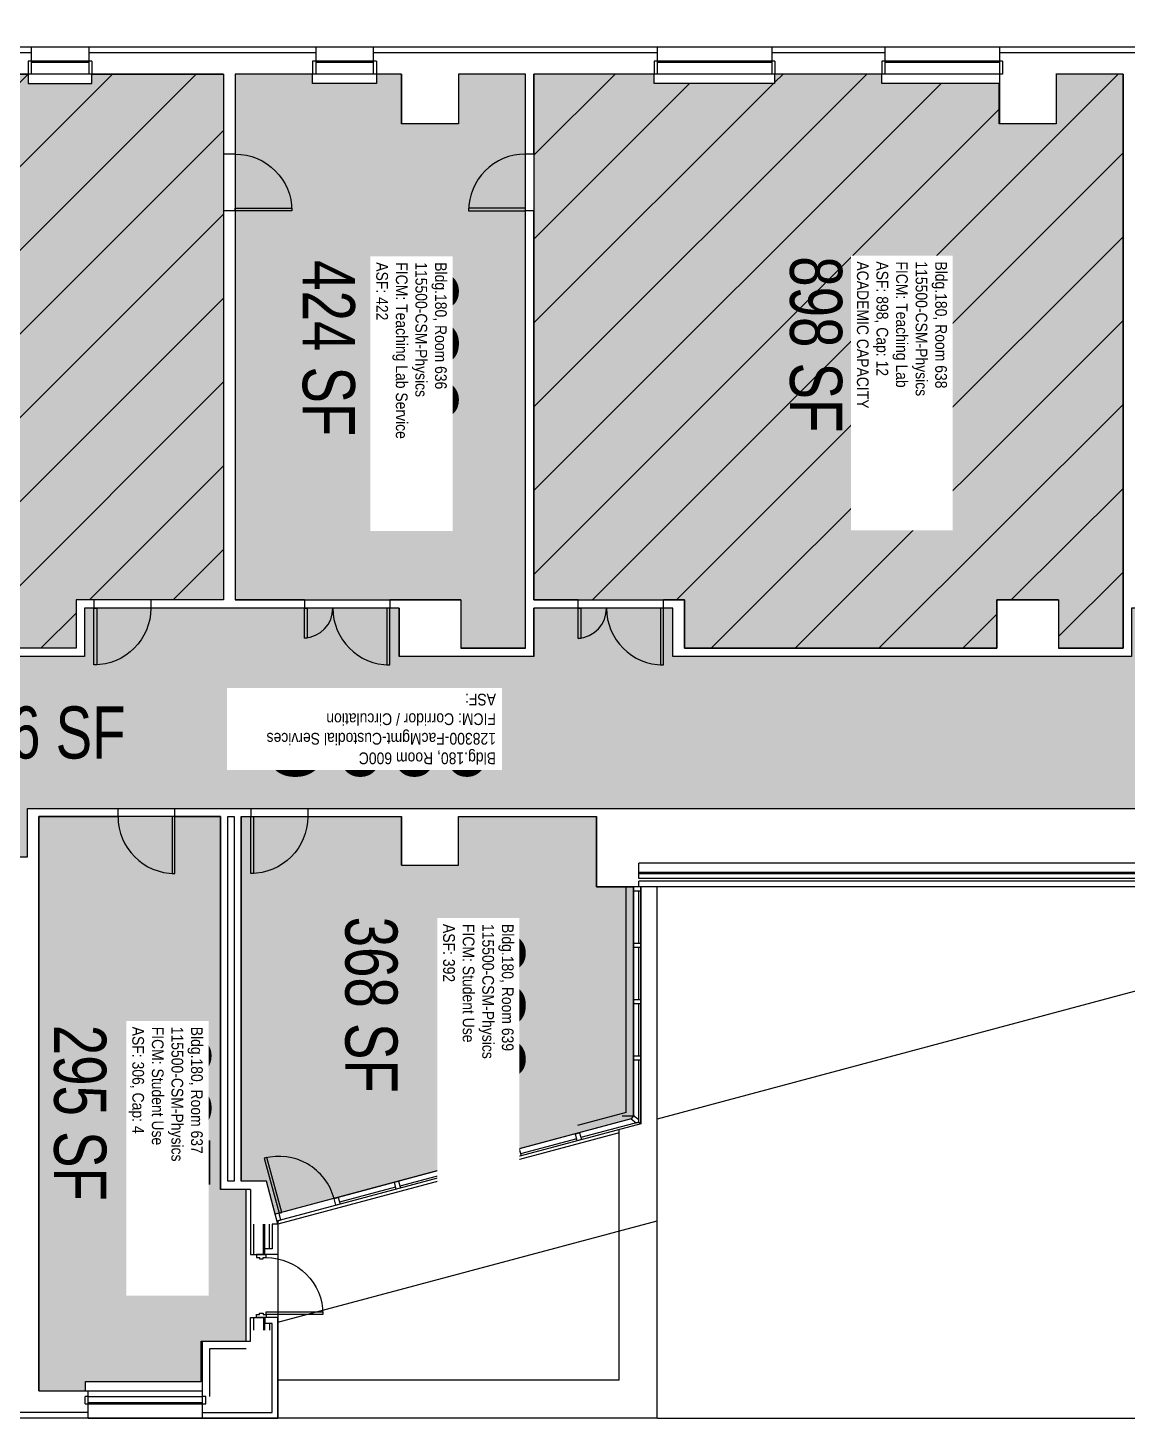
# Model space of a CAD drawing. Header units: inches. Extents: x 69212140 to 69217823, y 27675428 to 27678928.
# Drawn here: x 69216465 to 69217160, y 27677829 to 27678709 of the extents above; entities that cross this region are included whole.
import ezdxf
from ezdxf.enums import TextEntityAlignment as Align

# ---------------------------------------------------------------- set-up
doc = ezdxf.new("R2010")
doc.units = ezdxf.units.IN
doc.header["$LTSCALE"] = 0.25
doc.header["$MEASUREMENT"] = 0
doc.layers.get('0').update_dxf_attribs({"linetype": 'CONTINUOUS'})
for name, color, linetype in [('A-DOOR', 2, 'CONTINUOUS'), ('A-FLOR', 3, 'CONTINUOUS'), ('A-GLAZ', 1, 'CONTINUOUS'), ('A-IDEN-RNUM', 7, 'CONTINUOUS'), ('A-IDEN-SNUM', 4, 'CONTINUOUS'), ('A-IDEN-VNUM', 4, 'CONTINUOUS'), ('A-ROOF', 2, 'CONTINUOUS'), ('A-WALL', 5, 'CONTINUOUS'), ('AREA-ASSIGN', 7, 'CONTINUOUS'), ('AREA-GROSS', 1, 'CONTINUOUS'), ('AREA-TEXT', 3, 'CONTINUOUS'), ('Rooms-Capacity', 4, 'CONTINUOUS'), ('Rooms-Category-Color', 7, 'CONTINUOUS'), ('Rooms-College-Color', 7, 'CONTINUOUS'), ('Rooms-Department-Color', 7, 'CONTINUOUS'), ('Rooms-Division-Color', 7, 'CONTINUOUS'), ('Rooms-Information', 7, 'CONTINUOUS')]:
    doc.layers.add(name, color=color, linetype=linetype)
doc.styles.add('CP_AREA', font='arial.ttf', dxfattribs={"height": 15})
doc.styles.add('CP_ROOMSNUMBER', font='arial.ttf', dxfattribs={"height": 1})
doc.styles.add('CP_ROOMVNUMBER', font='arial.ttf', dxfattribs={"width": 0.85, "height": 0.075})
pattern_1 = [(45, (0, 0), (-26.516504294, 26.516504294), [])]

# ---------------------------------------------------------------- blocks, each defined once
blk = doc.blocks.new('Z08D36')
at = {"linetype": 'Continuous', "lineweight": -3}
blk.add_lwpolyline([(-18, 0), (-16.25, 0), (-16.25, 36), (-18, 36)], close=True, dxfattribs=at)
blk.add_arc((-18, 0), 36, 0, 90)

msp = doc.modelspace()

# ---------------------------------------------------------------- hatches: boundary and pattern name
at = {"layer": 'Rooms-Capacity'}
h = msp.add_hatch(dxfattribs=at)
h.set_pattern_fill('ANSI31', color=256, scale=300, style=0)
h.set_pattern_definition(pattern_1)
h.paths.add_polyline_path([(69216217.69, 27678679.63), (69216248.69, 27678679.63), (69216250.93, 27678679.63), (69216287.31, 27678679.63), (69216289.69, 27678679.63), (69216323.18, 27678679.63), (69216323.18, 27678648.13), (69216359.18, 27678648.13), (69216359.19, 27678679.63), (69216392.69, 27678679.63), (69216394.93, 27678679.63), (69216431.31, 27678679.63), (69216433.69, 27678679.63), (69216464.93, 27678679.63), (69216464.93, 27678673.64), (69216505.31, 27678673.64), (69216505.31, 27678679.63), (69216588.56, 27678679.63), (69216588.56, 27678346.99), (69216495.31, 27678346.98), (69216495.31, 27678316.26), (69216360.68, 27678316.26), (69216360.68, 27678347), (69216321.68, 27678347), (69216321.68, 27678316.26), (69216187.06, 27678316.26), (69216187.06, 27678347.03), (69216091.81, 27678347.03), (69216091.81, 27678679.63), (69216140.69, 27678679.63), (69216142.93, 27678679.63), (69216215.31, 27678679.63)])
h = msp.add_hatch(dxfattribs=at)
h.set_pattern_fill('ANSI31', color=256, scale=300, style=0)
h.set_pattern_definition(pattern_1)
h.paths.add_polyline_path([(69217004.93, 27678679.63), (69216937.18, 27678679.63), (69216937.18, 27678673.63), (69216860.93, 27678673.63), (69216860.93, 27678679.63), (69216784.81, 27678679.63), (69216784.81, 27678347.02), (69216880.06, 27678347.03), (69216880.06, 27678316.26), (69217077.68, 27678316.26), (69217077.68, 27678347.03), (69217116.68, 27678347.03), (69217116.68, 27678316.26), (69217157.56, 27678316.26), (69217157.56, 27678679.63), (69217115.19, 27678679.63), (69217115.18, 27678648.13), (69217079.19, 27678648.13), (69217079.19, 27678673.63), (69217004.93, 27678673.64)])
at = {"layer": 'Rooms-Category-Color', "true_color": 0xe3f498}
for points in [[(69216217.69, 27678679.63), (69216248.69, 27678679.63), (69216250.93, 27678679.63), (69216287.31, 27678679.63), (69216289.69, 27678679.63), (69216323.18, 27678679.63), (69216323.18, 27678648.13), (69216359.18, 27678648.13), (69216359.19, 27678679.63), (69216392.69, 27678679.63), (69216394.93, 27678679.63), (69216431.31, 27678679.63), (69216433.69, 27678679.63), (69216464.93, 27678679.63), (69216464.93, 27678673.64), (69216505.31, 27678673.64), (69216505.31, 27678679.63), (69216588.56, 27678679.63), (69216588.56, 27678346.99), (69216495.31, 27678346.98), (69216495.31, 27678316.26), (69216360.68, 27678316.26), (69216360.68, 27678347), (69216321.68, 27678347), (69216321.68, 27678316.26), (69216187.06, 27678316.26), (69216187.06, 27678347.03), (69216091.81, 27678347.03), (69216091.81, 27678679.63), (69216140.69, 27678679.63), (69216142.93, 27678679.63), (69216215.31, 27678679.63)], [(69216644.93, 27678679.63), (69216595.81, 27678679.63), (69216595.81, 27678347), (69216738.68, 27678347), (69216738.68, 27678316.26), (69216779.56, 27678316.26), (69216779.56, 27678679.63), (69216737.19, 27678679.63), (69216737.19, 27678648.13), (69216701.19, 27678648.13), (69216701.12, 27678679.63), (69216685.31, 27678679.63), (69216685.31, 27678673.63), (69216644.93, 27678673.63), (69216644.93, 27678679.63)], [(69217004.93, 27678679.63), (69216937.18, 27678679.63), (69216937.18, 27678673.63), (69216860.93, 27678673.63), (69216860.93, 27678679.63), (69216784.81, 27678679.63), (69216784.81, 27678347.02), (69216880.06, 27678347.03), (69216880.06, 27678316.26), (69217077.68, 27678316.26), (69217077.68, 27678347.03), (69217116.68, 27678347.03), (69217116.68, 27678316.26), (69217157.56, 27678316.26), (69217157.56, 27678679.63), (69217115.19, 27678679.63), (69217115.18, 27678648.13), (69217079.19, 27678648.13), (69217079.19, 27678673.63), (69217004.93, 27678673.64)]]:
    msp.add_hatch(color=61, dxfattribs=at).paths.add_polyline_path(points)
at = {"layer": 'Rooms-Category-Color', "true_color": 0xadadad}
msp.add_hatch(color=253, dxfattribs=at).paths.add_polyline_path([(69217597.56, 27678311.01), (69217377.5, 27678311.01), (69217377.5, 27678341.76), (69217162.81, 27678341.76), (69217162.81, 27678311.01), (69216872.81, 27678311.01), (69216872.81, 27678341.76), (69216784.81, 27678341.76), (69216784.81, 27678311.01), (69216699.68, 27678311.01), (69216699.68, 27678341.76), (69216500.56, 27678341.76), (69216500.56, 27678311.01), (69216179.81, 27678311.01), (69216179.81, 27678341.76), (69216091.81, 27678341.76), (69216091.81, 27678311.01), (69215945.18, 27678311.01), (69215945.18, 27678341.76), (69215857.18, 27678341.76), (69215857.18, 27678311.01), (69215565.18, 27678311.01), (69215565.18, 27678341.76), (69215461.81, 27678341.76), (69215461.81, 27678314.51), (69215455.31, 27678314.51), (69215455.31, 27678316.14), (69215406.02, 27678316.14), (69215406.02, 27678311.01), (69215315.18, 27678311.01), (69215315.18, 27678215.01), (69215351.18, 27678215.01), (69215351.18, 27678197.01), (69215400.77, 27678197.01), (69215400.77, 27678215.01), (69215406.02, 27678215.01), (69215406.02, 27678209.89), (69215455.31, 27678209.89), (69215455.31, 27678211.51), (69215462.37, 27678211.51), (69215462.37, 27678215.01), (69215605.18, 27678215.01), (69215605.18, 27678184.26), (69215818.81, 27678184.26), (69215818.81, 27678215.01), (69216361.18, 27678215.01), (69216361.18, 27678184.26), (69216464.56, 27678184.26), (69216464.56, 27678215.01), (69217597.56, 27678215.01)])
at = {"layer": 'Rooms-Category-Color', "true_color": 0xfbafa2}
for points in [[(69216590.56, 27677877.88), (69216602.93, 27677877.88), (69216602.93, 27677973.82), (69216586.56, 27677973.82), (69216586.56, 27678209.76), (69216471.81, 27678209.76), (69216471.81, 27677846.38), (69216501.18, 27677846.38), (69216501.18, 27677852.38), (69216574.43, 27677852.38), (69216574.43, 27677877.88)], [(69216599.81, 27678209.76), (69216701.18, 27678209.76), (69216701.18, 27678179.01), (69216737.18, 27678179.01), (69216737.18, 27678209.76), (69216824.43, 27678209.76), (69216824.43, 27678165.26), (69216847.93, 27678165.26), (69216847.93, 27678020.51), (69216846.41, 27678018.53), (69216621.25, 27677958.2), (69216615.66, 27677979.07), (69216599.81, 27677979.07)]]:
    msp.add_hatch(color=21, dxfattribs=at).paths.add_polyline_path(points)
at = {"layer": 'Rooms-College-Color', "true_color": 0xffe090}
for points in [[(69216217.69, 27678679.63), (69216248.69, 27678679.63), (69216250.93, 27678679.63), (69216287.31, 27678679.63), (69216289.69, 27678679.63), (69216323.18, 27678679.63), (69216323.18, 27678648.13), (69216359.18, 27678648.13), (69216359.19, 27678679.63), (69216392.69, 27678679.63), (69216394.93, 27678679.63), (69216431.31, 27678679.63), (69216433.69, 27678679.63), (69216464.93, 27678679.63), (69216464.93, 27678673.64), (69216505.31, 27678673.64), (69216505.31, 27678679.63), (69216588.56, 27678679.63), (69216588.56, 27678346.99), (69216495.31, 27678346.98), (69216495.31, 27678316.26), (69216360.68, 27678316.26), (69216360.68, 27678347), (69216321.68, 27678347), (69216321.68, 27678316.26), (69216187.06, 27678316.26), (69216187.06, 27678347.03), (69216091.81, 27678347.03), (69216091.81, 27678679.63), (69216140.69, 27678679.63), (69216142.93, 27678679.63), (69216215.31, 27678679.63)], [(69216644.93, 27678679.63), (69216595.81, 27678679.63), (69216595.81, 27678347), (69216738.68, 27678347), (69216738.68, 27678316.26), (69216779.56, 27678316.26), (69216779.56, 27678679.63), (69216737.19, 27678679.63), (69216737.19, 27678648.13), (69216701.19, 27678648.13), (69216701.12, 27678679.63), (69216685.31, 27678679.63), (69216685.31, 27678673.63), (69216644.93, 27678673.63), (69216644.93, 27678679.63)], [(69217004.93, 27678679.63), (69216937.18, 27678679.63), (69216937.18, 27678673.63), (69216860.93, 27678673.63), (69216860.93, 27678679.63), (69216784.81, 27678679.63), (69216784.81, 27678347.02), (69216880.06, 27678347.03), (69216880.06, 27678316.26), (69217077.68, 27678316.26), (69217077.68, 27678347.03), (69217116.68, 27678347.03), (69217116.68, 27678316.26), (69217157.56, 27678316.26), (69217157.56, 27678679.63), (69217115.19, 27678679.63), (69217115.18, 27678648.13), (69217079.19, 27678648.13), (69217079.19, 27678673.63), (69217004.93, 27678673.64)], [(69216590.56, 27677877.88), (69216602.93, 27677877.88), (69216602.93, 27677973.82), (69216586.56, 27677973.82), (69216586.56, 27678209.76), (69216471.81, 27678209.76), (69216471.81, 27677846.38), (69216501.18, 27677846.38), (69216501.18, 27677852.38), (69216574.43, 27677852.38), (69216574.43, 27677877.88)], [(69216599.81, 27678209.76), (69216701.18, 27678209.76), (69216701.18, 27678179.01), (69216737.18, 27678179.01), (69216737.18, 27678209.76), (69216824.43, 27678209.76), (69216824.43, 27678165.26), (69216847.93, 27678165.26), (69216847.93, 27678020.51), (69216846.41, 27678018.53), (69216621.25, 27677958.2), (69216615.66, 27677979.07), (69216599.81, 27677979.07)]]:
    msp.add_hatch(color=41, dxfattribs=at).paths.add_polyline_path(points)
at = {"layer": 'Rooms-College-Color', "true_color": 0xadadad}
msp.add_hatch(color=253, dxfattribs=at).paths.add_polyline_path([(69217597.56, 27678311.01), (69217377.5, 27678311.01), (69217377.5, 27678341.76), (69217162.81, 27678341.76), (69217162.81, 27678311.01), (69216872.81, 27678311.01), (69216872.81, 27678341.76), (69216784.81, 27678341.76), (69216784.81, 27678311.01), (69216699.68, 27678311.01), (69216699.68, 27678341.76), (69216500.56, 27678341.76), (69216500.56, 27678311.01), (69216179.81, 27678311.01), (69216179.81, 27678341.76), (69216091.81, 27678341.76), (69216091.81, 27678311.01), (69215945.18, 27678311.01), (69215945.18, 27678341.76), (69215857.18, 27678341.76), (69215857.18, 27678311.01), (69215565.18, 27678311.01), (69215565.18, 27678341.76), (69215461.81, 27678341.76), (69215461.81, 27678314.51), (69215455.31, 27678314.51), (69215455.31, 27678316.14), (69215406.02, 27678316.14), (69215406.02, 27678311.01), (69215315.18, 27678311.01), (69215315.18, 27678215.01), (69215351.18, 27678215.01), (69215351.18, 27678197.01), (69215400.77, 27678197.01), (69215400.77, 27678215.01), (69215406.02, 27678215.01), (69215406.02, 27678209.89), (69215455.31, 27678209.89), (69215455.31, 27678211.51), (69215462.37, 27678211.51), (69215462.37, 27678215.01), (69215605.18, 27678215.01), (69215605.18, 27678184.26), (69215818.81, 27678184.26), (69215818.81, 27678215.01), (69216361.18, 27678215.01), (69216361.18, 27678184.26), (69216464.56, 27678184.26), (69216464.56, 27678215.01), (69217597.56, 27678215.01)])
at = {"layer": 'Rooms-Department-Color', "true_color": 0xffe090}
for points in [[(69216217.69, 27678679.63), (69216248.69, 27678679.63), (69216250.93, 27678679.63), (69216287.31, 27678679.63), (69216289.69, 27678679.63), (69216323.18, 27678679.63), (69216323.18, 27678648.13), (69216359.18, 27678648.13), (69216359.19, 27678679.63), (69216392.69, 27678679.63), (69216394.93, 27678679.63), (69216431.31, 27678679.63), (69216433.69, 27678679.63), (69216464.93, 27678679.63), (69216464.93, 27678673.64), (69216505.31, 27678673.64), (69216505.31, 27678679.63), (69216588.56, 27678679.63), (69216588.56, 27678346.99), (69216495.31, 27678346.98), (69216495.31, 27678316.26), (69216360.68, 27678316.26), (69216360.68, 27678347), (69216321.68, 27678347), (69216321.68, 27678316.26), (69216187.06, 27678316.26), (69216187.06, 27678347.03), (69216091.81, 27678347.03), (69216091.81, 27678679.63), (69216140.69, 27678679.63), (69216142.93, 27678679.63), (69216215.31, 27678679.63)], [(69216644.93, 27678679.63), (69216595.81, 27678679.63), (69216595.81, 27678347), (69216738.68, 27678347), (69216738.68, 27678316.26), (69216779.56, 27678316.26), (69216779.56, 27678679.63), (69216737.19, 27678679.63), (69216737.19, 27678648.13), (69216701.19, 27678648.13), (69216701.12, 27678679.63), (69216685.31, 27678679.63), (69216685.31, 27678673.63), (69216644.93, 27678673.63), (69216644.93, 27678679.63)], [(69217004.93, 27678679.63), (69216937.18, 27678679.63), (69216937.18, 27678673.63), (69216860.93, 27678673.63), (69216860.93, 27678679.63), (69216784.81, 27678679.63), (69216784.81, 27678347.02), (69216880.06, 27678347.03), (69216880.06, 27678316.26), (69217077.68, 27678316.26), (69217077.68, 27678347.03), (69217116.68, 27678347.03), (69217116.68, 27678316.26), (69217157.56, 27678316.26), (69217157.56, 27678679.63), (69217115.19, 27678679.63), (69217115.18, 27678648.13), (69217079.19, 27678648.13), (69217079.19, 27678673.63), (69217004.93, 27678673.64)], [(69216590.56, 27677877.88), (69216602.93, 27677877.88), (69216602.93, 27677973.82), (69216586.56, 27677973.82), (69216586.56, 27678209.76), (69216471.81, 27678209.76), (69216471.81, 27677846.38), (69216501.18, 27677846.38), (69216501.18, 27677852.38), (69216574.43, 27677852.38), (69216574.43, 27677877.88)], [(69216599.81, 27678209.76), (69216701.18, 27678209.76), (69216701.18, 27678179.01), (69216737.18, 27678179.01), (69216737.18, 27678209.76), (69216824.43, 27678209.76), (69216824.43, 27678165.26), (69216847.93, 27678165.26), (69216847.93, 27678020.51), (69216846.41, 27678018.53), (69216621.25, 27677958.2), (69216615.66, 27677979.07), (69216599.81, 27677979.07)]]:
    msp.add_hatch(color=41, dxfattribs=at).paths.add_polyline_path(points)
at = {"layer": 'Rooms-Department-Color', "true_color": 0xacacac}
msp.add_hatch(color=253, dxfattribs=at).paths.add_polyline_path([(69217597.56, 27678311.01), (69217377.5, 27678311.01), (69217377.5, 27678341.76), (69217162.81, 27678341.76), (69217162.81, 27678311.01), (69216872.81, 27678311.01), (69216872.81, 27678341.76), (69216784.81, 27678341.76), (69216784.81, 27678311.01), (69216699.68, 27678311.01), (69216699.68, 27678341.76), (69216500.56, 27678341.76), (69216500.56, 27678311.01), (69216179.81, 27678311.01), (69216179.81, 27678341.76), (69216091.81, 27678341.76), (69216091.81, 27678311.01), (69215945.18, 27678311.01), (69215945.18, 27678341.76), (69215857.18, 27678341.76), (69215857.18, 27678311.01), (69215565.18, 27678311.01), (69215565.18, 27678341.76), (69215461.81, 27678341.76), (69215461.81, 27678314.51), (69215455.31, 27678314.51), (69215455.31, 27678316.14), (69215406.02, 27678316.14), (69215406.02, 27678311.01), (69215315.18, 27678311.01), (69215315.18, 27678215.01), (69215351.18, 27678215.01), (69215351.18, 27678197.01), (69215400.77, 27678197.01), (69215400.77, 27678215.01), (69215406.02, 27678215.01), (69215406.02, 27678209.89), (69215455.31, 27678209.89), (69215455.31, 27678211.51), (69215462.37, 27678211.51), (69215462.37, 27678215.01), (69215605.18, 27678215.01), (69215605.18, 27678184.26), (69215818.81, 27678184.26), (69215818.81, 27678215.01), (69216361.18, 27678215.01), (69216361.18, 27678184.26), (69216464.56, 27678184.26), (69216464.56, 27678215.01), (69217597.56, 27678215.01)])
at = {"layer": 'Rooms-Division-Color', "true_color": 0xffe090}
for points in [[(69216217.69, 27678679.63), (69216248.69, 27678679.63), (69216250.93, 27678679.63), (69216287.31, 27678679.63), (69216289.69, 27678679.63), (69216323.18, 27678679.63), (69216323.18, 27678648.13), (69216359.18, 27678648.13), (69216359.19, 27678679.63), (69216392.69, 27678679.63), (69216394.93, 27678679.63), (69216431.31, 27678679.63), (69216433.69, 27678679.63), (69216464.93, 27678679.63), (69216464.93, 27678673.64), (69216505.31, 27678673.64), (69216505.31, 27678679.63), (69216588.56, 27678679.63), (69216588.56, 27678346.99), (69216495.31, 27678346.98), (69216495.31, 27678316.26), (69216360.68, 27678316.26), (69216360.68, 27678347), (69216321.68, 27678347), (69216321.68, 27678316.26), (69216187.06, 27678316.26), (69216187.06, 27678347.03), (69216091.81, 27678347.03), (69216091.81, 27678679.63), (69216140.69, 27678679.63), (69216142.93, 27678679.63), (69216215.31, 27678679.63)], [(69216644.93, 27678679.63), (69216595.81, 27678679.63), (69216595.81, 27678347), (69216738.68, 27678347), (69216738.68, 27678316.26), (69216779.56, 27678316.26), (69216779.56, 27678679.63), (69216737.19, 27678679.63), (69216737.19, 27678648.13), (69216701.19, 27678648.13), (69216701.12, 27678679.63), (69216685.31, 27678679.63), (69216685.31, 27678673.63), (69216644.93, 27678673.63), (69216644.93, 27678679.63)], [(69217004.93, 27678679.63), (69216937.18, 27678679.63), (69216937.18, 27678673.63), (69216860.93, 27678673.63), (69216860.93, 27678679.63), (69216784.81, 27678679.63), (69216784.81, 27678347.02), (69216880.06, 27678347.03), (69216880.06, 27678316.26), (69217077.68, 27678316.26), (69217077.68, 27678347.03), (69217116.68, 27678347.03), (69217116.68, 27678316.26), (69217157.56, 27678316.26), (69217157.56, 27678679.63), (69217115.19, 27678679.63), (69217115.18, 27678648.13), (69217079.19, 27678648.13), (69217079.19, 27678673.63), (69217004.93, 27678673.64)], [(69216590.56, 27677877.88), (69216602.93, 27677877.88), (69216602.93, 27677973.82), (69216586.56, 27677973.82), (69216586.56, 27678209.76), (69216471.81, 27678209.76), (69216471.81, 27677846.38), (69216501.18, 27677846.38), (69216501.18, 27677852.38), (69216574.43, 27677852.38), (69216574.43, 27677877.88)], [(69216599.81, 27678209.76), (69216701.18, 27678209.76), (69216701.18, 27678179.01), (69216737.18, 27678179.01), (69216737.18, 27678209.76), (69216824.43, 27678209.76), (69216824.43, 27678165.26), (69216847.93, 27678165.26), (69216847.93, 27678020.51), (69216846.41, 27678018.53), (69216621.25, 27677958.2), (69216615.66, 27677979.07), (69216599.81, 27677979.07)]]:
    msp.add_hatch(color=41, dxfattribs=at).paths.add_polyline_path(points)
at = {"layer": 'Rooms-Division-Color', "true_color": 0xadadad}
msp.add_hatch(color=253, dxfattribs=at).paths.add_polyline_path([(69217597.56, 27678311.01), (69217377.5, 27678311.01), (69217377.5, 27678341.76), (69217162.81, 27678341.76), (69217162.81, 27678311.01), (69216872.81, 27678311.01), (69216872.81, 27678341.76), (69216784.81, 27678341.76), (69216784.81, 27678311.01), (69216699.68, 27678311.01), (69216699.68, 27678341.76), (69216500.56, 27678341.76), (69216500.56, 27678311.01), (69216179.81, 27678311.01), (69216179.81, 27678341.76), (69216091.81, 27678341.76), (69216091.81, 27678311.01), (69215945.18, 27678311.01), (69215945.18, 27678341.76), (69215857.18, 27678341.76), (69215857.18, 27678311.01), (69215565.18, 27678311.01), (69215565.18, 27678341.76), (69215461.81, 27678341.76), (69215461.81, 27678314.51), (69215455.31, 27678314.51), (69215455.31, 27678316.14), (69215406.02, 27678316.14), (69215406.02, 27678311.01), (69215315.18, 27678311.01), (69215315.18, 27678215.01), (69215351.18, 27678215.01), (69215351.18, 27678197.01), (69215400.77, 27678197.01), (69215400.77, 27678215.01), (69215406.02, 27678215.01), (69215406.02, 27678209.89), (69215455.31, 27678209.89), (69215455.31, 27678211.51), (69215462.37, 27678211.51), (69215462.37, 27678215.01), (69215605.18, 27678215.01), (69215605.18, 27678184.26), (69215818.81, 27678184.26), (69215818.81, 27678215.01), (69216361.18, 27678215.01), (69216361.18, 27678184.26), (69216464.56, 27678184.26), (69216464.56, 27678215.01), (69217597.56, 27678215.01)])

# ---------------------------------------------------------------- linework, layer by layer
at = {"layer": 'A-DOOR'}
for points in [[(69216639.68, 27678341.76), (69216641.43, 27678341.76), (69216641.43, 27678322.76), (69216639.68, 27678322.76)], [(69216812.81, 27678341.76), (69216814.56, 27678341.76), (69216814.56, 27678322.51), (69216812.81, 27678322.51)], [(69216609.5, 27677932.76), (69216609.5, 27677930.76), (69216611.25, 27677930.76), (69216611.25, 27677930.01), (69216613.68, 27677930.01), (69216613.68, 27677930.76), (69216615.43, 27677930.76), (69216615.43, 27677932.76)], [(69216609.5, 27677892.76), (69216609.5, 27677894.76), (69216611.25, 27677894.76), (69216611.25, 27677895.51), (69216613.68, 27677895.51), (69216613.68, 27677894.76), (69216615.43, 27677894.76), (69216615.43, 27677892.76)]]:
    msp.add_lwpolyline(points, close=True, dxfattribs=at)
for centre, radius, start, end in [((69216638.81, 27678341.62), 18.88, 272.66196, 0.43436), ((69216811.71, 27678341.58), 19.1, 273.31039, 0.53352)]:
    msp.add_arc(centre, radius, start, end, dxfattribs=at)
at = {"layer": 'A-FLOR'}
msp.add_lwpolyline([(69216622.93, 27677889.8), (69216862.93, 27677954.11), (69216862.93, 27678165.26)], dxfattribs=at)
at = {"layer": 'A-GLAZ'}
for p, q in [((69216466.93, 27678696.88), (69216503.31, 27678696.88)), ((69216646.93, 27678696.88), (69216683.31, 27678696.88)), ((69216862.93, 27678696.88), (69216935.31, 27678696.88)), ((69217006.93, 27678696.88), (69217079.31, 27678696.88)), ((69216503.31, 27678687.88), (69216466.93, 27678687.88)), ((69216466.93, 27678687.88), (69216466.93, 27678679.63)), ((69216503.31, 27678686.88), (69216466.93, 27678686.88)), ((69216503.31, 27678687.88), (69216503.31, 27678679.63)), ((69216683.31, 27678687.88), (69216646.93, 27678687.88)), ((69216646.93, 27678687.88), (69216646.93, 27678679.63)), ((69216683.31, 27678686.88), (69216646.93, 27678686.88)), ((69216683.31, 27678687.88), (69216683.31, 27678679.63)), ((69216935.31, 27678687.88), (69216862.93, 27678687.88)), ((69216862.93, 27678687.88), (69216862.93, 27678679.63)), ((69216935.31, 27678686.88), (69216862.93, 27678686.88)), ((69216935.31, 27678687.88), (69216935.31, 27678679.63)), ((69217079.31, 27678687.88), (69217006.93, 27678687.88)), ((69217006.93, 27678687.88), (69217006.93, 27678679.63)), ((69217079.31, 27678686.88), (69217006.93, 27678686.88)), ((69217079.31, 27678687.88), (69217079.31, 27678679.63)), ((69216505.31, 27678679.63), (69216464.93, 27678679.63)), ((69216685.31, 27678679.63), (69216644.93, 27678679.63)), ((69216937.31, 27678679.63), (69216860.93, 27678679.63)), ((69217079.31, 27678679.63), (69217004.93, 27678679.63)), ((69216851.31, 27678170.63), (69216851.31, 27678180.38)), ((69216843.18, 27678022.58), (69216843.18, 27678165.26)), ((69216847.93, 27678020.51), (69216847.93, 27678165.26)), ((69216852.43, 27678162.51), (69216847.93, 27678162.51)), ((69216851.18, 27678129.62), (69216851.18, 27678162.51)), ((69216852.43, 27678015.48), (69216852.43, 27678165.26)), ((69216851.18, 27678093.98), (69216851.18, 27678126.87)), ((69216851.18, 27678058.34), (69216851.18, 27678091.23)), ((69216851.18, 27678016.44), (69216851.18, 27678055.59)), ((69216846.41, 27678018.53), (69216661.1, 27677968.87)), ((69216843.18, 27678022.58), (69216812.52, 27678014.37)), ((69216838.81, 27678009.76), (69216622.93, 27677951.92)), ((69216852.43, 27678015.48), (69216662.26, 27677964.53)), ((69216851.18, 27678016.44), (69216814.59, 27678006.64)), ((69216851.18, 27678016.44), (69216852.43, 27678015.48)), ((69216811.94, 27678005.93), (69216776.43, 27677996.41)), ((69216773.77, 27677995.7), (69216738.27, 27677986.19)), ((69216735.61, 27677985.48), (69216700.1, 27677975.96)), ((69216697.44, 27677975.25), (69216661.94, 27677965.73)), ((69216623.67, 27677958.84), (69216621.25, 27677958.2)), ((69216624.83, 27677954.5), (69216623.67, 27677958.84)), ((69216624.83, 27677954.5), (69216622.42, 27677953.85)), ((69216622.93, 27677932.76), (69216622.93, 27677892.76)), ((69216502.93, 27677846.38), (69216575.31, 27677846.38)), ((69216502.93, 27677842.88), (69216575.31, 27677842.88)), ((69216502.93, 27677838.13), (69216502.93, 27677842.88)), ((69216575.31, 27677838.13), (69216575.31, 27677842.88)), ((69216502.93, 27677839.13), (69216575.31, 27677839.13)), ((69216502.93, 27677838.13), (69216575.31, 27677838.13)), ((69216502.93, 27677829.13), (69216575.31, 27677829.13))]:
    msp.add_line(p, q, dxfattribs=at)
for points in [[(69217603.81, 27678228.26), (69217603.81, 27678201.76), (69217807.87, 27678201.76), (69217807.87, 27678180.38), (69216851.31, 27678180.38)], [(69217609.81, 27678228.26), (69217609.81, 27678207.76), (69217813.87, 27678207.76), (69217813.87, 27678174.38), (69216851.31, 27678174.38)], [(69217677.93, 27678211.51), (69217817.62, 27678211.51), (69217817.62, 27678170.63), (69216851.31, 27678170.63)], [(69217677.93, 27678208.51), (69217814.62, 27678208.51), (69217814.62, 27678173.63), (69216851.31, 27678173.63)], [(69216607.81, 27677932.76), (69216607.81, 27677951.92)], [(69216613.81, 27677932.76), (69216613.81, 27677951.92)], [(69216614.56, 27677951.92), (69216614.56, 27677932.76)], [(69216617.56, 27677936.38), (69216617.56, 27677951.92)], [(69216607.81, 27677884.76), (69216607.81, 27677892.76)], [(69216613.81, 27677892.76), (69216613.81, 27677884.76)], [(69216614.56, 27677892.76), (69216614.56, 27677884.76)], [(69216617.56, 27677889.13), (69216617.56, 27677884.76)], [(69216579.93, 27677842.88), (69216579.93, 27677873.26), (69216602.93, 27677873.26)]]:
    msp.add_lwpolyline(points, dxfattribs=at)
for points in [[(69216595.18, 27678209.76), (69216595.18, 27677979.07), (69216591.18, 27677979.07), (69216591.18, 27678209.76)], [(69216847.93, 27678129.62), (69216852.43, 27678129.62), (69216852.43, 27678126.87), (69216847.93, 27678126.87)], [(69216847.93, 27678093.98), (69216852.43, 27678093.98), (69216852.43, 27678091.23), (69216847.93, 27678091.23)], [(69216847.93, 27678058.34), (69216852.43, 27678058.34), (69216852.43, 27678055.59), (69216847.93, 27678055.59)], [(69216847.93, 27678020.51), (69216846.41, 27678018.53), (69216849.66, 27678016.04), (69216851.18, 27678016.44), (69216851.18, 27678018.02)], [(69216813.75, 27678009.78), (69216814.92, 27678005.43), (69216812.26, 27678004.72), (69216811.1, 27678009.07)], [(69216775.59, 27677999.55), (69216776.75, 27677995.21), (69216774.1, 27677994.49), (69216772.93, 27677998.84)], [(69216737.42, 27677989.33), (69216738.59, 27677984.98), (69216735.93, 27677984.27), (69216734.77, 27677988.61)], [(69216699.26, 27677979.1), (69216700.42, 27677974.75), (69216697.77, 27677974.04), (69216696.6, 27677978.39)], [(69216661.1, 27677968.87), (69216662.26, 27677964.53), (69216659.6, 27677963.82), (69216658.44, 27677968.16)]]:
    msp.add_lwpolyline(points, close=True, dxfattribs=at)
at = {"layer": 'A-ROOF'}
for p, q in [((69216852.43, 27678162.51), (69216852.43, 27678165.26)), ((69216862.93, 27677829.13), (69216862.93, 27678165.26)), ((69217246.93, 27678121.19), (69216862.93, 27678018.3)), ((69216848.56, 27678020.15), (69216840.75, 27678020.15)), ((69216838.81, 27677853.26), (69216838.81, 27678011.83)), ((69216838.81, 27677853.26), (69216622.93, 27677853.26)), ((69216862.93, 27677829.13), (69216622.93, 27677829.13))]:
    msp.add_line(p, q, dxfattribs=at)
msp.add_lwpolyline([(69216863, 27677829.13), (69217247, 27677829.13), (69217247, 27678165.26)], dxfattribs=at)
at = {"layer": 'A-WALL'}
for p, q in [((69216440.31, 27678696.88), (69216466.93, 27678696.88)), ((69216466.93, 27678696.88), (69216466.93, 27678687.88)), ((69216503.31, 27678696.88), (69216503.31, 27678687.88)), ((69216503.31, 27678696.88), (69216646.93, 27678696.88)), ((69216646.93, 27678696.88), (69216646.93, 27678687.88)), ((69216683.31, 27678696.88), (69216683.31, 27678687.88)), ((69216683.31, 27678696.88), (69216862.93, 27678696.88)), ((69216862.93, 27678696.88), (69216862.93, 27678687.88)), ((69216935.31, 27678696.88), (69216935.31, 27678687.88)), ((69216935.31, 27678696.88), (69217006.93, 27678696.88)), ((69217006.93, 27678696.88), (69217006.93, 27678687.88)), ((69217079.31, 27678696.88), (69217079.31, 27678687.88)), ((69217079.31, 27678696.88), (69217186.93, 27678696.88)), ((69216440.31, 27678693.26), (69216466.93, 27678693.26)), ((69216466.93, 27678687.88), (69216464.93, 27678687.88)), ((69216464.93, 27678687.88), (69216464.93, 27678679.63)), ((69216503.31, 27678693.26), (69216646.93, 27678693.26)), ((69216505.31, 27678687.88), (69216503.31, 27678687.88)), ((69216505.31, 27678687.88), (69216505.31, 27678679.63)), ((69216646.93, 27678687.88), (69216644.93, 27678687.88)), ((69216644.93, 27678687.88), (69216644.93, 27678679.63)), ((69216683.31, 27678693.26), (69216862.93, 27678693.26)), ((69216685.31, 27678687.88), (69216683.31, 27678687.88)), ((69216685.31, 27678687.88), (69216685.31, 27678679.63)), ((69216862.93, 27678687.88), (69216860.93, 27678687.88)), ((69216860.93, 27678687.88), (69216860.93, 27678679.63)), ((69216935.31, 27678693.26), (69217006.93, 27678693.26)), ((69216937.31, 27678687.88), (69216935.31, 27678687.88)), ((69216937.31, 27678687.88), (69216937.31, 27678679.63)), ((69217006.93, 27678687.88), (69217004.93, 27678687.88)), ((69217004.93, 27678687.88), (69217004.93, 27678679.63)), ((69217079.31, 27678693.26), (69217186.93, 27678693.26)), ((69217081.31, 27678687.88), (69217079.31, 27678687.88)), ((69217081.31, 27678687.88), (69217081.31, 27678679.63)), ((69216464.93, 27678679.63), (69216431.31, 27678679.63)), ((69216588.56, 27678679.63), (69216505.31, 27678679.63)), ((69216588.56, 27678679.63), (69216588.56, 27678629.01)), ((69216595.81, 27678679.63), (69216595.81, 27678629.01)), ((69216644.93, 27678679.63), (69216595.81, 27678679.63)), ((69216701.12, 27678679.63), (69216685.31, 27678679.63)), ((69216701.18, 27678679.63), (69216701.18, 27678648.13)), ((69216779.56, 27678679.63), (69216737.12, 27678679.63)), ((69216737.18, 27678679.63), (69216737.18, 27678648.13)), ((69216779.56, 27678629.01), (69216779.56, 27678679.63)), ((69216860.93, 27678679.63), (69216784.81, 27678679.63)), ((69216784.81, 27678629.01), (69216784.81, 27678679.63)), ((69217004.93, 27678679.63), (69216937.31, 27678679.63)), ((69217081.31, 27678679.63), (69217079.31, 27678679.63)), ((69217079.37, 27678679.63), (69217079.37, 27678648.13)), ((69217157.56, 27678679.63), (69217115.12, 27678679.63)), ((69217115.18, 27678679.63), (69217115.18, 27678648.13)), ((69217157.56, 27678679.63), (69217157.56, 27678316.26)), ((69216737.18, 27678648.13), (69216701.18, 27678648.13)), ((69217115.18, 27678648.13), (69217079.37, 27678648.13)), ((69216595.81, 27678629.01), (69216588.56, 27678629.01)), ((69216784.81, 27678629.01), (69216779.56, 27678629.01)), ((69216595.81, 27678593.01), (69216588.56, 27678593.01)), ((69216588.56, 27678593.01), (69216588.56, 27678347.01)), ((69216595.81, 27678593.01), (69216595.81, 27678347.01)), ((69216784.81, 27678593.01), (69216779.56, 27678593.01)), ((69216779.56, 27678316.26), (69216779.56, 27678593.01)), ((69216784.81, 27678347.01), (69216784.81, 27678593.01)), ((69216495.31, 27678347.01), (69216495.31, 27678316.26)), ((69216506.56, 27678347.01), (69216495.31, 27678347.01)), ((69216506.56, 27678347.01), (69216506.56, 27678341.76)), ((69216542.56, 27678347.01), (69216542.56, 27678341.76)), ((69216588.56, 27678347.01), (69216542.56, 27678347.01)), ((69216639.68, 27678347.01), (69216595.81, 27678347.01)), ((69216639.68, 27678347.01), (69216639.68, 27678341.76)), ((69216693.68, 27678347.01), (69216693.68, 27678341.76)), ((69216738.68, 27678347.01), (69216693.68, 27678347.01)), ((69216738.68, 27678347.01), (69216738.68, 27678316.26)), ((69216812.81, 27678347.01), (69216784.81, 27678347.01)), ((69216812.81, 27678341.76), (69216812.81, 27678347.01)), ((69216880.06, 27678347.01), (69216866.81, 27678347.01)), ((69216866.81, 27678341.76), (69216866.81, 27678347.01)), ((69216880.06, 27678316.26), (69216880.06, 27678347.01)), ((69217077.68, 27678347.01), (69217077.68, 27678316.26)), ((69217116.68, 27678347.01), (69217077.68, 27678347.01)), ((69217116.68, 27678347.01), (69217116.68, 27678316.26)), ((69216500.56, 27678341.76), (69216500.56, 27678311.01)), ((69216506.56, 27678341.76), (69216500.56, 27678341.76)), ((69216639.68, 27678341.76), (69216542.56, 27678341.76)), ((69216699.68, 27678341.76), (69216693.68, 27678341.76)), ((69216699.68, 27678341.76), (69216699.68, 27678311.01)), ((69216812.81, 27678341.76), (69216784.81, 27678341.76)), ((69216784.81, 27678311.01), (69216784.81, 27678341.76)), ((69216872.81, 27678341.76), (69216866.81, 27678341.76)), ((69216872.81, 27678311.01), (69216872.81, 27678341.76)), ((69216495.31, 27678316.26), (69216360.68, 27678316.26)), ((69216779.56, 27678316.26), (69216738.68, 27678316.26)), ((69217077.68, 27678316.26), (69216880.06, 27678316.26)), ((69217157.56, 27678316.26), (69217116.68, 27678316.26)), ((69216500.56, 27678311.01), (69216179.81, 27678311.01)), ((69216784.81, 27678311.01), (69216699.68, 27678311.01)), ((69217162.81, 27678311.01), (69216872.81, 27678311.01)), ((69216464.56, 27678215.01), (69216521.81, 27678215.01)), ((69216521.81, 27678209.76), (69216521.81, 27678215.01)), ((69216557.81, 27678209.76), (69216557.81, 27678215.01)), ((69216557.81, 27678215.01), (69216605.81, 27678215.01)), ((69216605.81, 27678215.01), (69216605.81, 27678209.76)), ((69216641.81, 27678215.01), (69216641.81, 27678209.76)), ((69216641.81, 27678215.01), (69217597.56, 27678215.01)), ((69216471.81, 27677846.38), (69216471.81, 27678209.76)), ((69216471.81, 27678209.76), (69216521.81, 27678209.76)), ((69216557.81, 27678209.76), (69216586.56, 27678209.76)), ((69216586.56, 27678209.76), (69216586.56, 27677973.82)), ((69216599.81, 27678209.76), (69216605.81, 27678209.76)), ((69216599.81, 27678209.76), (69216599.81, 27677979.07)), ((69216641.81, 27678209.76), (69216701.18, 27678209.76)), ((69216701.18, 27678179.01), (69216701.18, 27678209.76)), ((69216737.18, 27678179.01), (69216737.18, 27678209.76)), ((69216737.18, 27678209.76), (69216824.43, 27678209.76)), ((69216824.43, 27678165.26), (69216824.43, 27678209.76)), ((69216701.18, 27678179.01), (69216737.18, 27678179.01)), ((69216851.31, 27678165.26), (69216851.31, 27678168.88)), ((69216852.43, 27678165.26), (69216824.43, 27678165.26)), ((69216605.68, 27677973.82), (69216586.56, 27677973.82)), ((69216615.72, 27677979.07), (69216599.81, 27677979.07)), ((69216605.68, 27677973.82), (69216605.68, 27677932.76)), ((69216622.93, 27677951.92), (69216615.66, 27677979.07)), ((69216622.93, 27677951.92), (69216619.31, 27677951.92)), ((69216605.68, 27677932.76), (69216614.93, 27677932.76)), ((69216471.81, 27677846.38), (69216502.93, 27677846.38)), ((69216500.93, 27677838.13), (69216500.93, 27677842.88)), ((69216502.93, 27677842.88), (69216500.93, 27677842.88)), ((69216502.93, 27677842.88), (69216502.93, 27677846.38)), ((69216575.31, 27677846.38), (69216575.31, 27677846.38)), ((69216577.31, 27677842.88), (69216575.31, 27677842.88)), ((69216577.31, 27677838.13), (69216577.31, 27677842.88)), ((69216502.93, 27677832.76), (69216431.31, 27677832.76)), ((69216500.93, 27677838.13), (69216502.93, 27677838.13)), ((69216502.93, 27677829.13), (69216502.93, 27677838.13)), ((69216575.31, 27677838.13), (69216577.31, 27677838.13)), ((69216575.31, 27677829.13), (69216575.31, 27677838.13)), ((69216502.93, 27677829.13), (69216431.31, 27677829.13))]:
    msp.add_line(p, q, dxfattribs=at)
for points in [[(69217677.93, 27678216.88), (69217823, 27678216.88), (69217823, 27678165.26), (69216851.31, 27678165.26)], [(69217677.93, 27678213.26), (69217819.37, 27678213.26), (69217819.37, 27678168.88), (69216851.31, 27678168.88)], [(69216622.93, 27677951.92), (69216622.93, 27677932.76), (69216614.93, 27677932.76)], [(69216619.31, 27677951.92), (69216619.31, 27677936.38), (69216614.93, 27677936.38)], [(69216575.31, 27677829.13), (69216622.93, 27677829.13), (69216622.93, 27677892.76), (69216614.93, 27677892.76)], [(69216575.31, 27677832.76), (69216619.31, 27677832.76), (69216619.31, 27677889.13), (69216614.93, 27677889.13), (69216614.93, 27677892.76)], [(69216575.31, 27677842.88), (69216575.31, 27677877.88), (69216605.68, 27677877.88), (69216605.68, 27677892.76), (69216614.93, 27677892.76)]]:
    msp.add_lwpolyline(points, dxfattribs=at)
at = {"layer": 'AREA-ASSIGN'}
for points in [[(69216433.69, 27678679.63), (69216464.93, 27678679.63), (69216464.93, 27678673.64), (69216505.31, 27678673.64), (69216505.31, 27678679.63), (69216588.56, 27678679.63), (69216588.56, 27678346.99), (69216495.31, 27678346.98), (69216495.31, 27678316.26), (69216360.68, 27678316.26)], [(69215818.81, 27678215.01), (69216361.18, 27678215.01), (69216361.18, 27678184.26), (69216464.56, 27678184.26), (69216464.56, 27678215.01), (69217597.56, 27678215.01), (69217597.56, 27678311.01), (69217377.5, 27678311.01), (69217377.5, 27678341.76), (69217162.81, 27678341.76), (69217162.81, 27678311.01), (69216872.81, 27678311.01), (69216872.81, 27678341.76), (69216784.81, 27678341.76), (69216784.81, 27678311.01), (69216699.68, 27678311.01), (69216699.68, 27678341.76), (69216500.56, 27678341.76), (69216500.56, 27678311.01), (69216179.81, 27678311.01), (69216179.81, 27678341.76), (69216091.81, 27678341.76), (69216091.81, 27678311.01), (69215945.18, 27678311.01)]]:
    msp.add_lwpolyline(points, dxfattribs=at)
for points in [[(69216644.93, 27678679.63), (69216595.81, 27678679.63), (69216595.81, 27678347), (69216738.68, 27678347), (69216738.68, 27678316.26), (69216779.56, 27678316.26), (69216779.56, 27678679.63), (69216737.19, 27678679.63), (69216737.19, 27678648.13), (69216701.19, 27678648.13), (69216701.12, 27678679.63), (69216685.31, 27678679.63), (69216685.31, 27678673.63), (69216644.93, 27678673.63), (69216644.93, 27678679.63)], [(69217004.93, 27678679.63), (69216937.18, 27678679.63), (69216937.18, 27678673.63), (69216860.93, 27678673.63), (69216860.93, 27678679.63), (69216784.81, 27678679.63), (69216784.81, 27678347.02), (69216880.06, 27678347.03), (69216880.06, 27678316.26), (69217077.68, 27678316.26), (69217077.68, 27678347.03), (69217116.68, 27678347.03), (69217116.68, 27678316.26), (69217157.56, 27678316.26), (69217157.56, 27678679.63), (69217115.19, 27678679.63), (69217115.18, 27678648.13), (69217079.19, 27678648.13), (69217079.19, 27678673.63), (69217004.93, 27678673.64), (69217004.93, 27678679.63)], [(69216590.56, 27677877.88), (69216602.93, 27677877.88), (69216602.93, 27677973.82), (69216586.56, 27677973.82), (69216586.56, 27678209.76), (69216471.81, 27678209.76), (69216471.81, 27677846.38), (69216501.18, 27677846.38), (69216501.18, 27677852.38), (69216574.43, 27677852.38), (69216574.43, 27677877.88), (69216590.56, 27677877.88)], [(69216599.81, 27678209.76), (69216701.18, 27678209.76), (69216701.18, 27678179.01), (69216737.18, 27678179.01), (69216737.18, 27678209.76), (69216824.43, 27678209.76), (69216824.43, 27678165.26), (69216847.93, 27678165.26), (69216847.93, 27678020.51), (69216846.41, 27678018.53), (69216621.25, 27677958.2), (69216615.66, 27677979.07), (69216599.81, 27677979.07)]]:
    msp.add_lwpolyline(points, close=True, dxfattribs=at)
at = {"layer": 'AREA-GROSS'}
msp.add_lwpolyline([(69216087.68, 27678708.88), (69216440.31, 27678708.88), (69216440.31, 27678696.88), (69217618.93, 27678696.88), (69217618.93, 27678165.26), (69216852.43, 27678165.26), (69216852.43, 27678015.48), (69216622.93, 27677953.99), (69216622.93, 27677829.13), (69215986.93, 27677829.14)], dxfattribs=at)

# ---------------------------------------------------------------- block references
at = {"layer": 'A-DOOR', "xscale": -1}
for p, rotation in [((69216595.81, 27678611.01), 270), ((69216524.56, 27678341.76), 180), ((69216623.81, 27678209.76), 180), ((69216615.43, 27677912.76), 269.9999510680979)]:
    msp.add_blockref('Z08D36', p, dxfattribs=dict(at, rotation=rotation))
at = {"layer": 'A-DOOR'}
for p, rotation in [((69216779.56, 27678611.01), 90), ((69216675.68, 27678341.76), 180), ((69216848.81, 27678341.76), 180), ((69216539.81, 27678209.76), 180), ((69216641.05, 27677963.5), 15.00004893185389)]:
    msp.add_blockref('Z08D36', p, dxfattribs=dict(at, rotation=rotation))

# ---------------------------------------------------------------- texts
at = {"layer": 'A-IDEN-RNUM', "style": 'CP_ROOMSNUMBER'}
for s, p in [('0636-00', (69216710.7, 27678509.03)), ('0638-00', (69217014.75, 27678509.58)), ('0600-C0', (69216687.08, 27678261.64)), ('0639-00', (69216753.01, 27678090.32)), ('0637-00', (69216554.24, 27678025.33))]:
    msp.add_text(s, height=1, dxfattribs=at).set_placement(p, align=Align.MIDDLE)
at = {"layer": 'A-IDEN-SNUM', "style": 'CP_ROOMSNUMBER'}
for s, p in [('1800063600', (69216710.7, 27678509.03)), ('1800063800', (69217014.75, 27678509.58)), ('18000600C0', (69216687.08, 27678261.64)), ('1800063900', (69216753.01, 27678090.32)), ('1800063700', (69216554.24, 27678025.33))]:
    msp.add_text(s, height=1, dxfattribs=at).set_placement(p, align=Align.MIDDLE)
at = {"layer": 'A-IDEN-VNUM', "style": 'CP_ROOMVNUMBER', "width": 0.85}
for s, rotation, p in [('636', 270, (69216710.7, 27678509.03)), ('638', 270, (69217014.75, 27678509.58)), ('600C', 180, (69216687.08, 27678261.64)), ('639', 270, (69216753.01, 27678090.32)), ('637', 270, (69216554.24, 27678025.33))]:
    msp.add_text(s, height=52, rotation=rotation, dxfattribs=at).set_placement(p, align=Align.MIDDLE)
at = {"layer": 'AREA-TEXT', "style": 'CP_AREA', "width": 0.75}
for s, p in [('898 SF', (69216963.39, 27678508.62)), ('424 SF', (69216655.16, 27678506.13)), ('368 SF', (69216682.11, 27678090.75)), ('295 SF', (69216497.88, 27678022.34))]:
    msp.add_text(s, height=33, rotation=270, dxfattribs=at).set_placement(p, align=Align.MIDDLE_CENTER)
msp.add_text('1,766 SF', height=33, dxfattribs=at).set_placement((69216456.37, 27678263.01), align=Align.MIDDLE_CENTER)

# ---------------------------------------------------------------- next in the draw order: texts
at = {"layer": 'Rooms-Information', "width": 166.4, "attachment_point": 7, "style": 'CP_ROOMVNUMBER', "bg_fill": 3, "box_fill_scale": 1.5, "bg_fill_color": 256, "bg_fill_true_color": 13158600, "bg_fill_transparency": 0}
for s, insert, char_height, rotation in [('Bldg.180, Room 636^M^J115500-CSM-Physics^M^JFICM: Teaching Lab Service^M^JASF: 422', (69216685.06, 27678560.54), 7.4286, 270), ('Bldg.180, Room 638^M^J115500-CSM-Physics^M^JFICM: Teaching Lab^M^JASF: 898, Cap: 12^M^JACADEMIC CAPACITY', (69216989.1, 27678561.09), 7.42857, 270), ('Bldg.180, Room 600C^M^J128300-FacMgmt-Custodial Services^M^JFICM: Corridor / Circulation^M^JASF: ', (69216760.89, 27678287.64), 7.4286, 180), ('Bldg.180, Room 639^M^J115500-CSM-Physics^M^JFICM: Student Use^M^JASF: 392', (69216727.36, 27678141.83), 7.4286, 270), ('Bldg.180, Room 637^M^J115500-CSM-Physics^M^JFICM: Student Use^M^JASF: 306, Cap: 4', (69216528.6, 27678076.84), 7.4286, 270)]:
    msp.add_mtext(s, dxfattribs=dict(at, insert=insert, char_height=char_height, rotation=rotation))

doc.saveas('drawing.dxf')
